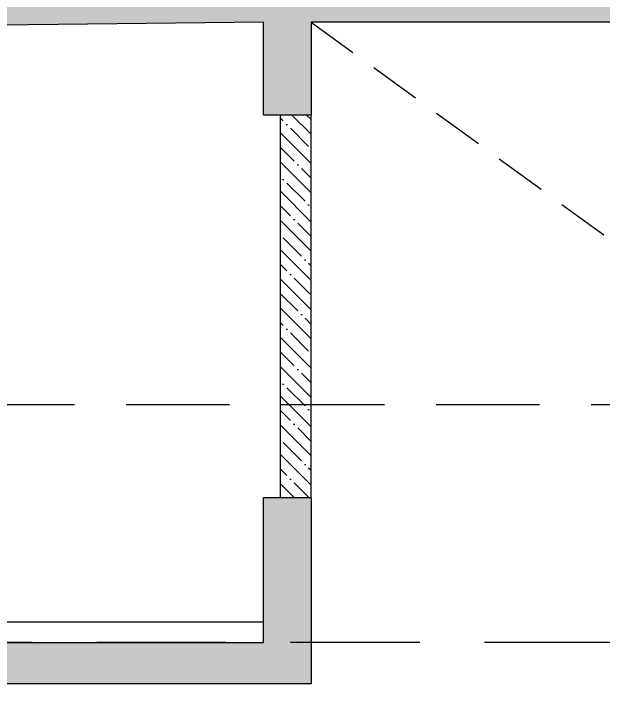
# Model space of a CAD drawing. Header units: millimetres. Extents: x -414464 to 1686, y -90036 to 108605.
# Drawn here: x -384027 to -381174, y 4954 to 8255 of the extents above; entities that cross this region are included whole.
import ezdxf

# ---------------------------------------------------------------- set-up
doc = ezdxf.new("R2010")
doc.units = ezdxf.units.MM
doc.header["$LTSCALE"] = 1000
doc.header["$MEASUREMENT"] = 0
for name, pattern in [('AUDIT_D_120904163729-0', [0]), ('DASHED', [0.75, 0.5, -0.25]), ('HIDDEN', [0.375, 0.25, -0.125]), ('HIDDEN2', [0.1875, 0.125, -0.0625])]:
    doc.linetypes.add(name, pattern=pattern)
doc.layers.get('0').update_dxf_attribs({"linetype": 'AUDIT_D_120904163729-0'})
for name, color, linetype in [('a-floor finish', 26, 'Continuous'), ('a-hat rcc', 252, 'Continuous'), ('a-hat wall-100', 252, 'Continuous'), ('a-rcc', 3, 'Continuous'), ('a-wall-100', 6, 'Continuous'), ('HATCH', 8, 'Continuous'), ('LEVEL', 7, 'Continuous')]:
    doc.layers.add(name, color=color, linetype=linetype)
pattern_1 = [(50, (-443277.53, -161181.87), (143.45204, -12.55043), [15, -165]), (355, (-443277.53, -161181.87), (-27.75027, 150.43843), [12, -132]), (100.451444, (-443265.58, -161182.91), (115.70177, 137.888), [12.74804, -140.22842]), (46.1842, (-443277.53, -161141.87), (213.44827, -33.10386), [22.5, -247.5]), (96.63564, (-443259.75, -161144.63), (186.9324, 194.82372), [19.12207, -210.34275]), (351.18416, (-443277.53, -161141.87), (186.9324, 194.82372), [18, -198]), (21, (-443257.53, -161151.87), (119.38141, -80.52378), [15, -165]), (326, (-443257.53, -161151.87), (48.66307, 145.03001), [12, -132]), (71.451445, (-443247.58, -161158.58), (168.04448, 64.50623), [12.74804, -140.22842]), (37.5, (-443277.53, -161181.87), (2.431971, 66.578771), [0, -130.4, 0, -134, 0, -132.5]), (7.5, (-443277.53, -161181.87), (52.613907, 78.882342), [0, -76.4, 0, -127.4, 0, -50.5]), (327.5, (-443322.13, -161181.87), (106.764487, -4.510974), [0, -50, 0, -156, 0, -207]), (317.5, (-443342.13, -161181.87), (116.637234, 20.020996), [0, -65, 0, -103.6, 0, -147])]

# ---------------------------------------------------------------- blocks, each defined once
blk = doc.blocks.new('T8 levels')
at = {"layer": 'LEVEL', "color": 8, "linetype": 'HIDDEN2', "ltscale": 5}
blk.add_line((0, -102352.8), (-83963.5, -102352.8), dxfattribs=at)

msp = doc.modelspace()

# ---------------------------------------------------------------- hatches: boundary and pattern name
at = {"layer": 'a-hat rcc', "ltscale": 2}
h = msp.add_hatch(dxfattribs=at)
h.set_pattern_fill('AR-CONC', color=256, scale=20, style=0)
h.set_pattern_definition(pattern_1)
h.paths.add_polyline_path([(-376883.6, 8215), (-374433.7, 8215), (-374433.7, 8415), (-387022.3, 8365), (-387022.3, 9315.1), (-387222.4, 9315.1), (-387222.4, 8165), (-387022.3, 8165), (-387022.3, 8165), (-382818.8, 8215), (-382818.2, 7765), (-382588.4, 7765), (-382588.4, 8215), (-377113.6, 8215), (-377113.6, 7765), (-376883.6, 7765)])
h = msp.add_hatch(dxfattribs=at)
h.set_pattern_fill('AR-CONC', color=256, scale=20, style=0)
h.set_pattern_definition(pattern_1)
h.paths.add_polyline_path([(-382588.4, 5915), (-382818.4, 5915), (-382818.4, 5215), (-387022.3, 5215), (-387022.3, 6165.1), (-387222.4, 6165.1), (-387222.4, 5015), (-382588.4, 5015)])
at = {"layer": 'a-hat wall-100'}
h = msp.add_hatch(dxfattribs=at)
h.set_pattern_fill('ANSI35', color=256, scale=400, angle=90, style=0)
h.set_pattern_definition([(135, (4851793.22, -1782250.87), (-70.7106781, -70.7106781), []), (135, (4851793.22, -1782180.16), (-70.7106781, -70.7106781), [125, -25, 0, -25])])
h.paths.add_polyline_path([(-382738.2, 5915), (-382588.2, 5915), (-382588.2, 7765), (-382738.2, 7765)])

# ---------------------------------------------------------------- linework, layer by layer
at = {"color": 1, "linetype": 'DASHED'}
msp.add_lwpolyline([(-401816.3, 9515), (-384233.3, 6365), (-377873.2, 6365), (-355085.2, 3515), (-348785.5, 3515), (-325772.7, 365), (-322423.6, 365)], dxfattribs=at)
at = {"layer": 'a-floor finish', "ltscale": 3, "elevation": -1.1}
msp.add_lwpolyline([(-387022.3, 5315), (-382818.4, 5315)], dxfattribs=at)
at = {"layer": 'a-rcc', "elevation": -0.6}
msp.add_lwpolyline([(-387222.4, 8165), (-387222.4, 9315.1), (-387022.3, 9315.1), (-387022.3, 8365), (-374433.7, 8415), (-374433.7, 8215), (-376883.6, 8215), (-376883.6, 7765), (-377113.6, 7765), (-377113.6, 8215), (-382588.4, 8215), (-382588.4, 7765), (-382818.2, 7765), (-382818.2, 8215)], close=True, dxfattribs=at)
at = {"layer": 'a-rcc', "elevation": -0.8}
msp.add_lwpolyline([(-387022.3, 5215), (-382818.4, 5215), (-382818.4, 5915), (-382588.4, 5915), (-382588.4, 5015), (-387222.4, 5015), (-387222.4, 6165.1), (-387022.3, 6165.1), (-387022.3, 5215)], dxfattribs=at)
at = {"layer": 'a-wall-100', "ltscale": 3, "elevation": -0.7}
msp.add_lwpolyline([(-382738.2, 5915), (-382588.2, 5915), (-382588.2, 7765), (-382738.2, 7765)], close=True, dxfattribs=at)
at = {"layer": 'HATCH', "linetype": 'HIDDEN', "elevation": -0.7}
msp.add_lwpolyline([(-382588.2, 8215), (-374433.8, 2290)], dxfattribs=at)

# ---------------------------------------------------------------- block references
at = {"layer": 'a-rcc', "linetype": 'ByBlock'}
msp.add_blockref('T8 levels', (-330500.1, 107567.8, -0.6), dxfattribs=at)

doc.saveas('drawing.dxf')
